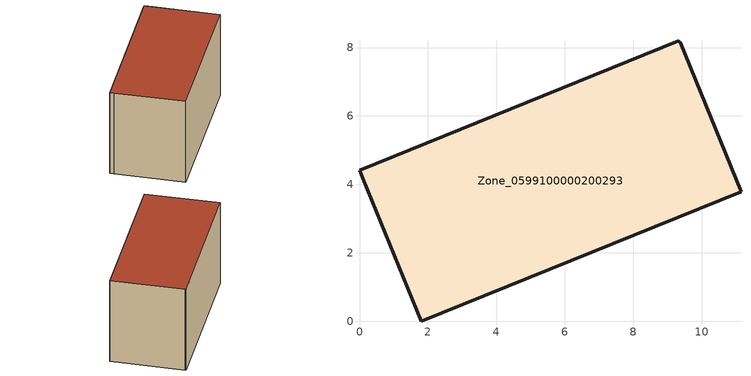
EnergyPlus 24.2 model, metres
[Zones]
Zone_0599100000200293
 floor ground (C_G): 9.32,8.2 9.38,8.15 11.15,3.78 1.8,0 0.1,4.17 0,4.42 z2.94
 wall outside (C_F): 1.8,0 11.15,3.78 9.38,8.15 9.32,8.2 0,4.42 0.1,4.17 1.8,0 z2.94:8.8
 roof outside (C_R): 9.38,8.15 9.32,8.2 0,4.42 0.1,4.17 1.8,0 11.15,3.78 z8.8
[BUILDING]
Pand.0599100000200293: North Axis=0; Terrain=City; Loads Convergence Tolerance Value=0.04; Temperature Convergence Tolerance Value=0.4; Solar Distribution=FullExterior; Maximum Number of Warmup Days=25; Minimum Number of Warmup Days=1
[Site:Location]
Rotterdam.The.Hague.AP_ZH_NLD Design_Conditions: Latitude=51.96; Longitude=4.45; Time Zone=1; Elevation=-4.5
[SITE:GROUNDTEMPERATURE:BUILDINGSURFACE]
18, 18, 18, 18, 18, 18, 18, 18, 18, 18, 18, 18
[MATERIAL] Thermal Absorptance=0.9; Solar Absorptance=0.7; Visible Absorptance=0.7
Name | Roughness | Thickness | Conductivity | Density | Specific Heat
G.TC.1946-1964 | MediumSmooth | 0.15 | 1 | 540 | 1210
F.TC.1946-1964 | Rough | 0.3 | 0.857143 | 1920 | 840
R.TC.1946-1964 | MediumRough | 0.2 | 0.235294 | 1500 | 1000
[CONSTRUCTION]
C_G: G.TC.1946-1964
C_F: F.TC.1946-1964
C_R: R.TC.1946-1964
[ZONE]
Zone_0599100000200293: Type=1; Multiplier=1; Ceiling Height=Autocalculate; Volume=Autocalculate; Floor Area=autocalculate; Part of Total Floor Area=Yes
[ZONEINFILTRATION:DESIGNFLOWRATE]
Infil_Zone_0599100000200293: Zone or ZoneList or Space or SpaceList=Zone_0599100000200293; Schedule=AlwaysOn; Design Flow Rate Calculation Method=Flow/Area; Flow Rate per Floor Area=0.003; Constant Term Coefficient=1; Temperature Term Coefficient=0; Velocity Term Coefficient=0; Velocity Squared Term Coefficient=0
[HVACTEMPLATE:ZONE:IDEALLOADSAIRSYSTEM]
Zone_0599100000200293: Maximum Heating Supply Air Temperature=50; Minimum Cooling Supply Air Temperature=13; Maximum Heating Supply Air Humidity Ratio=0.0156; Minimum Cooling Supply Air Humidity Ratio=0.0077; Heating Limit=NoLimit; Cooling Limit=NoLimit; Dehumidification Control Type=ConstantSensibleHeatRatio; Cooling Sensible Heat Ratio=0.7; Dehumidification Setpoint=60; Humidification Control Type=None; Humidification Setpoint=30; Outdoor Air Method=None; Outdoor Air Flow Rate per Person=0.00944; Outdoor Air Flow Rate per Zone Floor Area=0; Outdoor Air Flow Rate per Zone=0; Demand Controlled Ventilation Type=None; Outdoor Air Economizer Type=NoEconomizer; Heat Recovery Type=None; Sensible Heat Recovery Effectiveness=0.7; Latent Heat Recovery Effectiveness=0.65
[ZONECONTROL:THERMOSTAT]
ThermostatControl_Zone_0599100000200293: Zone or ZoneList=Zone_0599100000200293; Control Type Schedule=DualSetpointControlType; Control 1=Thermostat_Zone_0599100000200293; Temperature Difference Between Cutout And Setpoint=0
[THERMOSTATSETPOINT:DUALSETPOINT]
Thermostat_Zone_0599100000200293: Heating Setpoint Temperature Schedule=HeatingSetpoint_Zone_0599100000200293; Cooling Setpoint Temperature Schedule=CoolingSetpoint_Zone_0599100000200293
[SCHEDULE:COMPACT]
HeatingSetpoint_Zone_0599100000200293: Through: 12/31, For: AllDays, Until: 24:00, 21
CoolingSetpoint_Zone_0599100000200293: Through: 12/31, For: AllDays, Until: 24:00, 24
DualSetpointControlType: Through: 12/31, For: AllDays, Until: 24:00, 4
AlwaysOn: Through: 12/31, For: AllDays, Until: 24:00, 1
